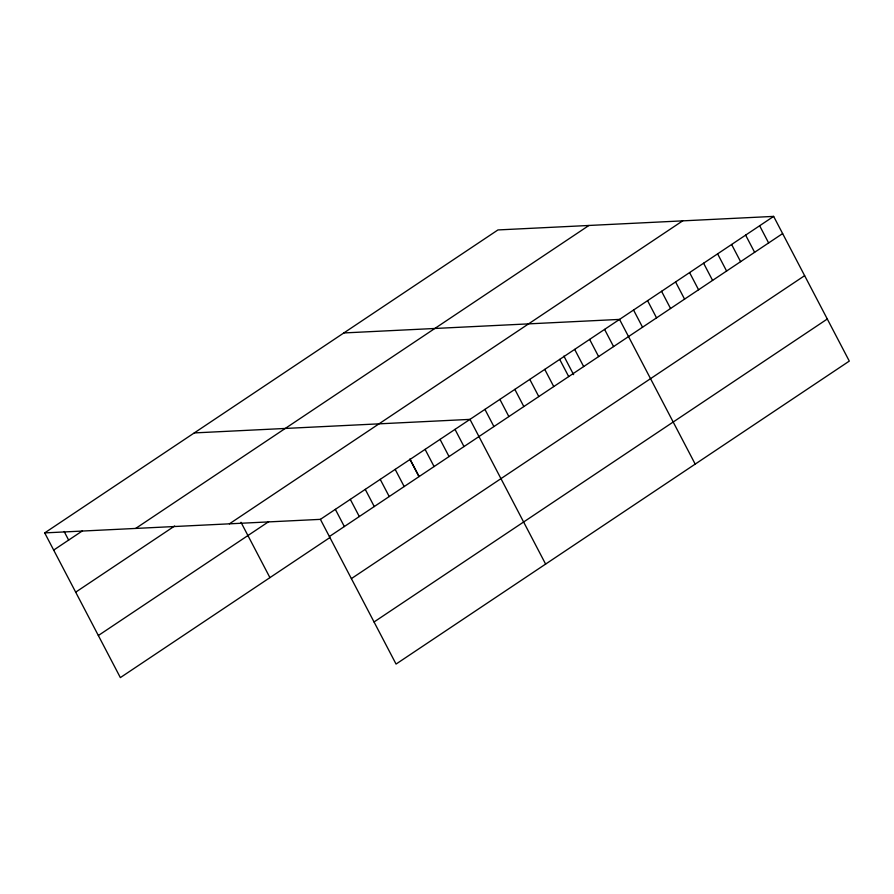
<?xml version="1.0" encoding="UTF-8"?>
<svg xmlns="http://www.w3.org/2000/svg" width="894" height="894" viewBox="0 0 894 894"><rect width="100%" height="100%" fill="white"/><g stroke="black" fill="none" stroke-linecap="round" stroke-linejoin="round"><path stroke-width="1.34" d="M44.7 532.902L497.947 229.937L773.645 216.393L849.3 361.098L396.053 664.063L320.398 519.358L44.7 532.902L120.355 677.607L329.752 537.64M53.685 550.078L82.449 530.857M135.676 528.432L588.934 225.467M75.688 592.163L174.632 526.03M229.423 523.828L682.67 220.863M98.351 635.522L268.636 521.705M320.398 519.358L773.645 216.393M329.383 536.545L782.63 233.58M351.387 578.619L804.634 275.665M374.05 621.978L827.296 319.013M343.844 332.948L619.542 319.404L695.197 464.109M194.277 432.919L469.976 419.375L545.619 564.092M759.643 225.757L768.628 242.945M745.63 235.122L754.614 252.309M731.616 244.487L740.601 261.674M717.614 253.851L726.599 271.038M703.6 263.216L712.585 280.403M689.587 272.581L698.572 289.768M675.585 281.945L684.569 299.132M661.571 291.31L670.556 308.497M647.569 300.675L656.542 317.862M633.555 310.039L642.54 327.215M604.59 329.405L613.575 346.581M589.627 339.396L598.611 356.583M574.674 349.398L583.659 366.574M563.89 356.08L573.602 374.642M559.711 359.399L568.696 376.575M544.759 369.39L553.744 386.577M529.796 379.391L538.78 396.567M514.843 389.382L523.828 406.569M499.891 399.383L508.865 416.57M484.928 409.385L493.913 426.561M455.012 429.377L463.997 446.564M440.06 439.379L449.045 456.555M425.097 449.369L434.082 466.556M410.145 459.371L419.13 476.558M409.787 459.08L418.85 476.413M395.182 469.372L404.166 486.548M380.229 479.363L389.214 496.55M365.266 489.364L374.251 506.552M350.314 499.366L359.299 516.542M335.362 509.356L344.335 526.544M241 522.297L269.921 577.625M64.144 531.494L68.637 540.088"/></g></svg>
